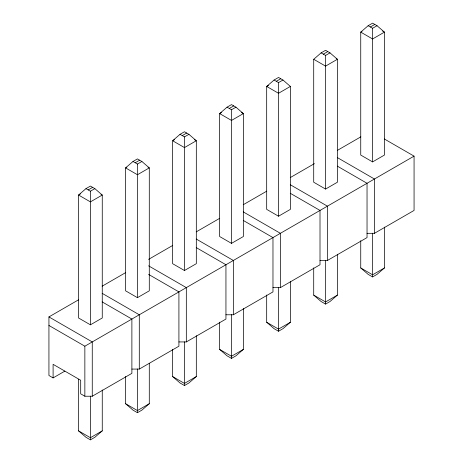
<?xml version="1.0" encoding="UTF-8"?>
<svg xmlns="http://www.w3.org/2000/svg" width="463" height="463" viewBox="0 0 463 463"><rect width="100%" height="100%" fill="white"/><g stroke="black" fill="none" stroke-linecap="round" stroke-linejoin="round"><path stroke-width="0.69" d="M85.968 188.632L78.56 195.045L78.56 317.983L90.412 324.823L102.259 317.983L102.259 195.045L94.851 188.632L90.412 186.068L85.968 188.632L90.412 191.196L94.851 188.632M132.997 161.477L125.589 167.895L125.589 290.828L137.442 297.668L149.289 290.828L149.289 167.895L141.886 161.477L137.442 158.913L132.997 161.477L137.442 164.047L141.886 161.477M172.618 140.74L180.026 134.328L184.471 131.758L188.916 134.328L196.318 140.74L196.318 263.678L184.471 270.519L172.618 263.678L172.618 140.74L184.471 147.581L196.318 140.74L194.448 139.658M227.055 107.173L219.647 113.585L219.647 236.524L231.5 243.364L243.353 236.524L243.353 113.585L235.945 107.173L231.5 104.609L227.055 107.173L231.5 109.737L235.945 107.173M274.084 80.018L266.682 86.436L266.682 209.374L278.529 216.215L290.382 209.374L290.382 86.436L282.974 80.018L278.529 77.454L274.084 80.018L278.529 82.588L282.974 80.018M313.711 59.281L321.114 52.869L325.558 50.305L330.003 52.869L337.411 59.281L337.411 182.219L325.558 189.06L313.711 182.219L313.711 59.281L325.558 66.122L337.411 59.281L336.161 58.564M368.149 25.714L360.741 32.132L360.741 155.064L372.588 161.905L384.44 155.064L384.44 32.132L377.032 25.714L372.588 23.15L368.149 25.714L372.588 28.284L377.032 25.714M102.259 390.002L102.259 430.868L94.851 437.286L90.412 439.85L85.968 437.286L78.56 430.868L78.56 379.249M149.289 363.565L149.289 403.719L141.886 410.131L137.442 412.695L132.997 410.131L125.589 403.719L125.589 376.471M196.318 335.698L196.318 376.564L188.916 382.982L184.471 385.546L180.026 382.982L172.618 376.564L172.618 349.322M243.353 308.543L243.353 349.415L235.945 355.827L231.5 358.391L227.055 355.827L219.647 349.415L219.647 322.167M290.382 281.394L290.382 322.26L282.974 328.672L278.529 331.242L274.084 328.672L266.682 322.26L266.682 295.012M337.411 254.239L337.411 295.105L330.003 301.523L325.558 304.087L321.114 301.523L313.711 295.105L313.711 267.863M384.44 227.084L384.44 267.955L377.032 274.368L372.588 276.932L368.149 274.368L360.741 267.955L360.741 240.708M80.429 193.962L78.56 195.045L90.412 201.885L102.259 195.045L101.015 194.327M126.839 167.172L125.589 167.895L137.442 174.736L149.289 167.895L148.044 167.172M173.243 140.382L174.493 139.658M221.522 112.509L219.647 113.585L231.5 120.426L243.353 113.585L241.478 112.509M268.552 85.354L266.682 86.436L278.529 93.277L290.382 86.436M361.985 31.409L360.741 32.132L372.588 38.973L384.44 32.132L382.571 31.05M88.19 189.917L92.629 187.347M135.219 162.762L139.664 160.198M182.248 135.607L186.693 133.043M229.278 108.458L233.722 105.888M276.307 81.303L280.752 78.739M323.336 54.154L327.781 51.584M370.371 26.999L374.81 24.435M180.026 134.328L184.471 136.892L188.916 134.328M321.114 52.869L325.558 55.433L330.003 52.869M64.861 371.112L53.1 377.901L48.933 375.493L48.933 316.912L78.652 299.758M102.155 286.186L125.681 272.603M148.565 259.39L172.711 245.448M196.214 231.882L219.74 218.299M243.249 204.727L266.775 191.144M290.278 177.578L314.423 163.636M337.307 150.423L360.833 136.84M48.933 325.466L84.856 346.202L414.067 156.135L414.067 210.439L374.44 233.317L367.037 233.317M53.1 377.901L53.1 364.323L80.689 380.25L80.689 393.828L84.856 396.235L92.259 396.235L131.886 373.357L131.886 319.053L102.155 301.888M131.886 369.08L139.294 369.08L178.915 346.202L178.915 291.898L148.571 274.38M178.915 341.931L186.323 341.931L225.944 319.053L225.944 264.743L196.219 247.583M225.944 314.776L233.352 314.776L272.973 291.898L272.973 237.594L243.249 220.429M272.973 287.621L280.381 287.621L320.008 264.749L320.008 210.439L290.278 193.279M320.008 260.472L327.41 260.472L367.037 237.594L367.037 183.29L337.307 166.124M102.259 430.868L90.412 437.714L78.56 430.868M149.289 403.719L137.442 410.559L125.589 403.719M196.318 376.564L184.471 383.405L172.618 376.564M243.353 349.415L231.5 356.255L219.647 349.415M290.382 322.26L278.529 329.1L266.682 322.26M337.411 295.105L325.558 301.951L313.711 295.105M384.44 267.955L372.588 274.796L360.741 267.955M384.336 138.975L414.067 156.135M337.307 157.57L374.44 179.013L374.44 233.317M290.272 184.725L327.41 206.162L327.41 260.472M243.243 211.875L280.381 233.317L280.381 287.621M196.214 239.03L233.352 260.472L233.352 314.776M148.565 265.826L186.323 287.621L186.323 341.931M102.155 293.334L139.294 314.776L139.294 369.08M48.933 316.912L92.259 341.925L92.259 396.235M372.588 28.284L372.588 161.905M372.588 233.213L372.588 276.932M325.558 55.433L325.558 189.06M325.558 260.362L325.558 304.087M278.529 82.588L278.529 216.215M278.529 287.517L278.529 331.242M231.5 109.737L231.5 243.364M231.5 314.666L231.5 358.391M184.471 136.892L184.471 270.519M184.471 341.821L184.471 385.546M137.442 164.047L137.442 297.668M137.442 368.976L137.442 412.695M90.412 191.196L90.412 324.823M90.412 396.125L90.412 439.85M84.856 346.202L84.856 396.235"/></g></svg>
